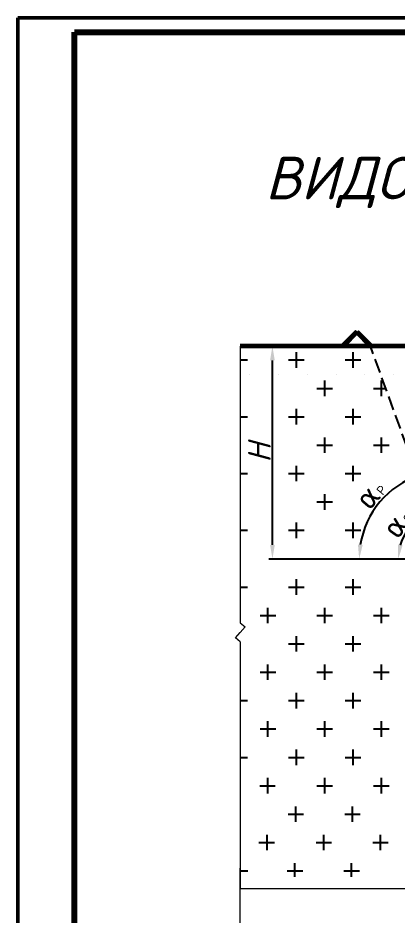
# Model space of a CAD drawing. Header units: millimetres. Extents: x 1555 to 5750, y -1109 to 1444.
# Drawn here: x 2573.5 to 2707.3, y 406.9 to 723 of the extents above; entities that cross this region are included whole.
import ezdxf

# ---------------------------------------------------------------- set-up
doc = ezdxf.new("R2010")
doc.units = ezdxf.units.MM
doc.linetypes.add('gost5', pattern=[7, 5, -2, 0])
doc.dimstyles.new('ISO-25', dxfattribs={"dimtxt": 2.5, "dimasz": 2.5, "dimexe": 1.25, "dimexo": 0.625, "dimtad": 1, "dimtxsty": 'Standard', "dimcen": 2.5, "dimadec": 0, "dimazin": 0, "dimtfac": 1, "dimtmove": 0, "dimatfit": 3, "dimfxl": 1, "dimarcsym": 0})

# ---------------------------------------------------------------- blocks, each defined once
blk = doc.blocks.new('*D38')
at = {"color": 0, "lineweight": -2, "transparency": 16777216}
blk.add_line((2696.67, 532.36), (2692.67, 532.36), dxfattribs=at)
blk.add_arc((2725.22, 532.36), 31.3, 109.1633, 170.8367, dxfattribs=at)
at = {"color": 0, "lineweight": 25, "transparency": 16777216}
for points in [[(2714.73, 562.73), (2715.15, 561.12), (2719.78, 563.19)], [(2695.15, 537.28), (2693.49, 537.41), (2693.92, 532.36)]]:
    blk.add_solid(points, dxfattribs=at)
at = {"layer": 'Defpoints', "color": 0, "lineweight": 25, "transparency": 16777216}
for p in [(2711.99, 607.36), (2706.53, 557.47), (2697.3, 532.36), (2725.22, 532.36), (2725.22, 532.36)]:
    blk.add_point(p, dxfattribs=at)
at = {"color": 0, "transparency": 16777216, "insert": (2697.7, 555.45), "char_height": 8, "attachment_point": 5, "rotation": 50}
blk.add_mtext('{\\fISOCPEUR|b0|i0|c204|p34;α\\H0.4063x;Р}', dxfattribs=at)
blk = doc.blocks.new('*D39')
at = {"color": 0, "lineweight": -2, "transparency": 16777216}
blk.add_arc((2725.22, 532.36), 17.53, 126.3983, 163.6017, dxfattribs=at)
at = {"color": 0, "lineweight": 25, "transparency": 16777216}
for points in [[(2714.42, 547.21), (2715.21, 545.74), (2719.22, 548.84)], [(2709.23, 537.19), (2707.58, 537.43), (2707.69, 532.36)]]:
    blk.add_solid(points, dxfattribs=at)
at = {"layer": 'Defpoints', "color": 0, "lineweight": 25, "transparency": 16777216}
for p in [(2697.92, 607.36), (2713.19, 545.11), (2697.3, 532.36), (2725.22, 532.36), (2725.22, 532.36)]:
    blk.add_point(p, dxfattribs=at)
at = {"color": 0, "transparency": 16777216, "insert": (2707.07, 545.07), "char_height": 8, "attachment_point": 5, "rotation": 55}
blk.add_mtext('{\\fISOCPEUR|b0|i0|c204|p34;α\\fISOCPEUR|b0|i0|c0|p34;\\H0.4x;C}', dxfattribs=at)
blk = doc.blocks.new('*D43')
at = {"color": 0, "lineweight": -2, "transparency": 16777216}
for p, q in [((2711.37, 607.36), (2662.06, 607.36)), ((2663.31, 537.36), (2663.31, 602.36)), ((2752.52, 532.36), (2662.06, 532.36))]:
    blk.add_line(p, q, dxfattribs=at)
at = {"color": 0, "lineweight": 25, "transparency": 16777216}
for points in [[(2662.48, 602.36), (2664.14, 602.36), (2663.31, 607.36)], [(2662.48, 537.36), (2664.14, 537.36), (2663.31, 532.36)]]:
    blk.add_solid(points, dxfattribs=at)
at = {"layer": 'Defpoints', "color": 0, "lineweight": 25, "transparency": 16777216}
for p in [(2663.31, 607.36), (2711.99, 607.36), (2753.14, 532.36)]:
    blk.add_point(p, dxfattribs=at)
at = {"color": 0, "transparency": 16777216, "insert": (2658.69, 569.86), "char_height": 8, "attachment_point": 5, "rotation": 90}
blk.add_mtext('{\\fISOCPEUR|b0|i1|c0|p34;H}', dxfattribs=at)

msp = doc.modelspace()

# ---------------------------------------------------------------- linework, layer by layer
at = {"color": 0}
for p, q in [((2573.5084, 723.0007), (2573.5084, -117.9993)), ((3167.5084, 723.0007), (2573.5084, 723.0007)), ((2671.747, 599.7598), (2671.747, 605.2367)), ((2691.747, 599.7598), (2691.747, 605.2367)), ((2651.9076, 602.4982), (2654.4854, 602.4982)), ((2669.0085, 602.4982), (2674.4854, 602.4982)), ((2689.0085, 602.4982), (2694.4854, 602.4982)), ((2681.747, 589.7598), (2681.747, 595.2367)), ((2701.747, 589.7598), (2701.747, 595.2367)), ((2679.0085, 592.4982), (2684.4854, 592.4982)), ((2699.0085, 592.4982), (2703.331, 592.4982)), ((2671.747, 579.7598), (2671.747, 585.2367)), ((2691.747, 579.7598), (2691.747, 585.2367)), ((2651.9076, 582.4982), (2654.4854, 582.4982)), ((2669.0085, 582.4982), (2674.4854, 582.4982)), ((2689.0085, 582.4982), (2694.4854, 582.4982)), ((2681.747, 569.7598), (2681.747, 575.2367)), ((2701.747, 569.7598), (2701.747, 575.2367)), ((2679.0085, 572.4982), (2684.4854, 572.4982)), ((2699.0085, 572.4982), (2704.4854, 572.4982)), ((2671.747, 559.7598), (2671.747, 565.2367)), ((2691.747, 559.7598), (2691.747, 565.2367)), ((2651.9076, 562.4982), (2654.4854, 562.4982)), ((2669.0085, 562.4982), (2674.4854, 562.4982)), ((2689.0085, 562.4982), (2694.4854, 562.4982)), ((2681.747, 549.7598), (2681.747, 555.2367)), ((2679.0085, 552.4982), (2684.4854, 552.4982)), ((2671.747, 539.7598), (2671.747, 545.2367)), ((2691.747, 539.7598), (2691.747, 545.2367)), ((2651.9076, 542.4982), (2654.4854, 542.4982)), ((2669.0085, 542.4982), (2674.4854, 542.4982)), ((2689.0085, 542.4982), (2694.4854, 542.4982)), ((2671.747, 519.7598), (2671.747, 525.2367)), ((2691.747, 519.7598), (2691.747, 525.2367)), ((2651.9076, 522.4982), (2654.4854, 522.4982)), ((2669.0085, 522.4982), (2674.4854, 522.4982)), ((2689.0085, 522.4982), (2694.4854, 522.4982)), ((2661.747, 509.7598), (2661.747, 515.2367)), ((2681.747, 509.7598), (2681.747, 515.2367)), ((2701.747, 509.7598), (2701.747, 515.2367)), ((2659.0085, 512.4982), (2664.4854, 512.4982)), ((2679.0085, 512.4982), (2684.4854, 512.4982)), ((2699.0085, 512.4982), (2704.4854, 512.4982)), ((2671.747, 499.7598), (2671.747, 505.2367)), ((2671.747, 499.7598), (2671.747, 505.2367)), ((2691.747, 499.7598), (2691.747, 505.2367)), ((2691.747, 499.7598), (2691.747, 505.2367)), ((2669.0085, 502.4982), (2674.4854, 502.4982)), ((2689.0085, 502.4982), (2694.4854, 502.4982)), ((2661.747, 489.7598), (2661.747, 495.2367)), ((2681.747, 489.7598), (2681.747, 495.2367)), ((2701.747, 489.7598), (2701.747, 495.2367)), ((2659.0085, 492.4982), (2664.4854, 492.4982)), ((2679.0085, 492.4982), (2684.4854, 492.4982)), ((2699.0085, 492.4982), (2704.4854, 492.4982)), ((2671.747, 479.7598), (2671.747, 485.2367)), ((2691.747, 479.7598), (2691.747, 485.2367)), ((2651.9076, 482.4982), (2654.4854, 482.4982)), ((2669.0085, 482.4982), (2674.4854, 482.4982)), ((2689.0085, 482.4982), (2694.4854, 482.4982)), ((2661.747, 469.7598), (2661.747, 475.2367)), ((2681.747, 469.7598), (2681.747, 475.2367)), ((2701.747, 469.7598), (2701.747, 475.2367)), ((2659.0085, 472.4982), (2664.4854, 472.4982)), ((2679.0085, 472.4982), (2684.4854, 472.4982)), ((2699.0085, 472.4982), (2704.4854, 472.4982)), ((2671.747, 459.7598), (2671.747, 465.2367)), ((2691.747, 459.7598), (2691.747, 465.2367)), ((2651.9076, 462.4982), (2654.4854, 462.4982)), ((2669.0085, 462.4982), (2674.4854, 462.4982)), ((2689.0085, 462.4982), (2694.4854, 462.4982)), ((2661.747, 449.7598), (2661.747, 455.2367)), ((2681.747, 449.7598), (2681.747, 455.2367)), ((2701.747, 449.7598), (2701.747, 455.2367)), ((2658.8479, 452.4982), (2664.3248, 452.4982)), ((2679.0085, 452.4982), (2684.4854, 452.4982)), ((2699.0085, 452.4982), (2704.4854, 452.4982)), ((2668.8479, 442.4982), (2674.3248, 442.4982)), ((2671.5863, 439.7598), (2671.5863, 445.2367)), ((2688.8479, 442.4982), (2694.3248, 442.4982)), ((2691.5863, 439.7598), (2691.5863, 445.2367)), ((2661.4257, 429.7598), (2661.4257, 435.2367)), ((2681.4257, 429.7598), (2681.4257, 435.2367)), ((2701.4257, 429.7598), (2701.4257, 435.2367)), ((2658.5266, 432.4982), (2664.0035, 432.4982)), ((2678.6872, 432.4982), (2684.1642, 432.4982)), ((2698.6872, 432.4982), (2704.1642, 432.4982)), ((2671.2651, 420.4592), (2671.2651, 425.2367)), ((2691.2651, 420.4592), (2691.2651, 425.2367)), ((2651.9076, 422.4982), (2654.6461, 422.4982)), ((2668.5266, 422.4982), (2674.0035, 422.4982)), ((2688.5266, 422.4982), (2694.0035, 422.4982))]:
    msp.add_line(p, q, dxfattribs=at)
at = {"color": 1, "lineweight": 50}
for p, q in [((2573.5084, 723.0007), (3167.5084, 723.0007)), ((2573.5084, -117.9993), (2573.5084, 723.0007))]:
    msp.add_line(p, q, dxfattribs=at)
at = {"lineweight": 80}
for p, q in [((2593.5084, -112.9993), (2593.5084, 718.0007)), ((2593.5084, 718.0007), (3162.5084, 718.0007))]:
    msp.add_line(p, q, dxfattribs=at)
at = {"color": 0, "lineweight": 60}
for p, q in [((2692.9202, 612.364), (2687.9202, 607.364)), ((2693.2378, 612.364), (2688.2378, 607.364)), ((2692.9202, 612.364), (2697.9202, 607.364)), ((2693.2378, 612.364), (2698.2378, 607.364)), ((2711.9935, 607.364), (2651.9076, 607.364))]:
    msp.add_line(p, q, dxfattribs=at)
at = {"color": 0, "lineweight": 20}
for p, q in [((2651.9076, 607.364), (2651.9577, 509.8732)), ((2655.2614, 597.3266), (2655.2614, 597.3642)), ((2665.4214, 597.3266), (2665.4214, 597.3642)), ((2675.5814, 597.3266), (2675.5814, 597.3642)), ((2685.7414, 597.3266), (2685.7414, 597.3642)), ((2695.9014, 597.3266), (2695.9014, 597.3642)), ((2706.0614, 597.3266), (2706.0614, 597.3642)), ((2725.218, 532.364), (2691.6064, 532.364)), ((2651.9577, 509.8732), (2653.6918, 508.5031)), ((2650.2236, 504.5631), (2651.9577, 506.5331)), ((2653.6918, 508.5031), (2651.9577, 506.5331)), ((2651.9577, 503.1929), (2650.2236, 504.5631)), ((2651.9577, 503.1929), (2651.9577, 416.1299)), ((2651.9596, 303.7269), (2651.9576, 423.457)), ((2886.3207, 416.1299), (2651.9577, 416.1299))]:
    msp.add_line(p, q, dxfattribs=at)
at = {"color": 0, "linetype": 'gost5'}
msp.add_line((2725.218, 532.364), (2697.9202, 607.364), dxfattribs=at)

# ---------------------------------------------------------------- texts
at = {"color": 0, "lineweight": 20, "insert": (2660.7253, 674.0976), "char_height": 15, "width": 489.879887, "attachment_point": 1}
msp.add_mtext('{\\fISOCPEUR|b0|i1|c204|p34;ВИДОБУВНОГО ВИБОЮ ЕКСКАВАТОРА ЭКГ - 5А\\fTahoma|b0|i0|c204|p32;\\P              }', dxfattribs=at)

# ---------------------------------------------------------------- dimensions: what is measured, and where the dimension line sits
at = {"color": 0}
dim = msp.add_linear_dim(base=(2663.3114, 607.364), p1=(2753.14, 532.364), p2=(2711.9935, 607.364), angle=90, text='{\\fISOCPEUR|b0|i1|c0|p34;H}', dimstyle='ISO-25', override={"dimtxt": 8, "dimasz": 5}, dxfattribs=at)
dim.commit()
dim.dimension.update_dxf_attribs({"geometry": '*D43', "text_midpoint": (2663.3114, 569.864), "dimtype": 160})
dim = msp.add_angular_dim_2l(base=(2706.5287, 557.4681), line1=((2725.218, 532.364), (2697.296, 532.364)), line2=((2725.218, 532.364), (2711.9935, 607.364)), text='{\\fISOCPEUR|b0|i0|c204|p34;α\\H0.4063x;Р}', dimstyle='ISO-25', override={"dimtxt": 8, "dimasz": 5}, dxfattribs=at)
dim.commit()
dim.dimension.update_dxf_attribs({"geometry": '*D38', "text_midpoint": (2701.2431, 552.4814), "dimtype": 162})
dim = msp.add_angular_dim_2l(base=(2713.1883, 545.1147), line1=((2725.218, 532.364), (2697.296, 532.364)), line2=((2725.218, 532.364), (2697.9202, 607.364)), text='{\\fISOCPEUR|b0|i0|c204|p34;α\\fISOCPEUR|b0|i0|c0|p34;\\H0.4x;C}', dimstyle='ISO-25', override={"dimtxt": 8, "dimasz": 5}, dxfattribs=at)
dim.commit()
dim.dimension.update_dxf_attribs({"geometry": '*D39', "text_midpoint": (2707.0699, 545.0715)})

doc.saveas('drawing.dxf')
